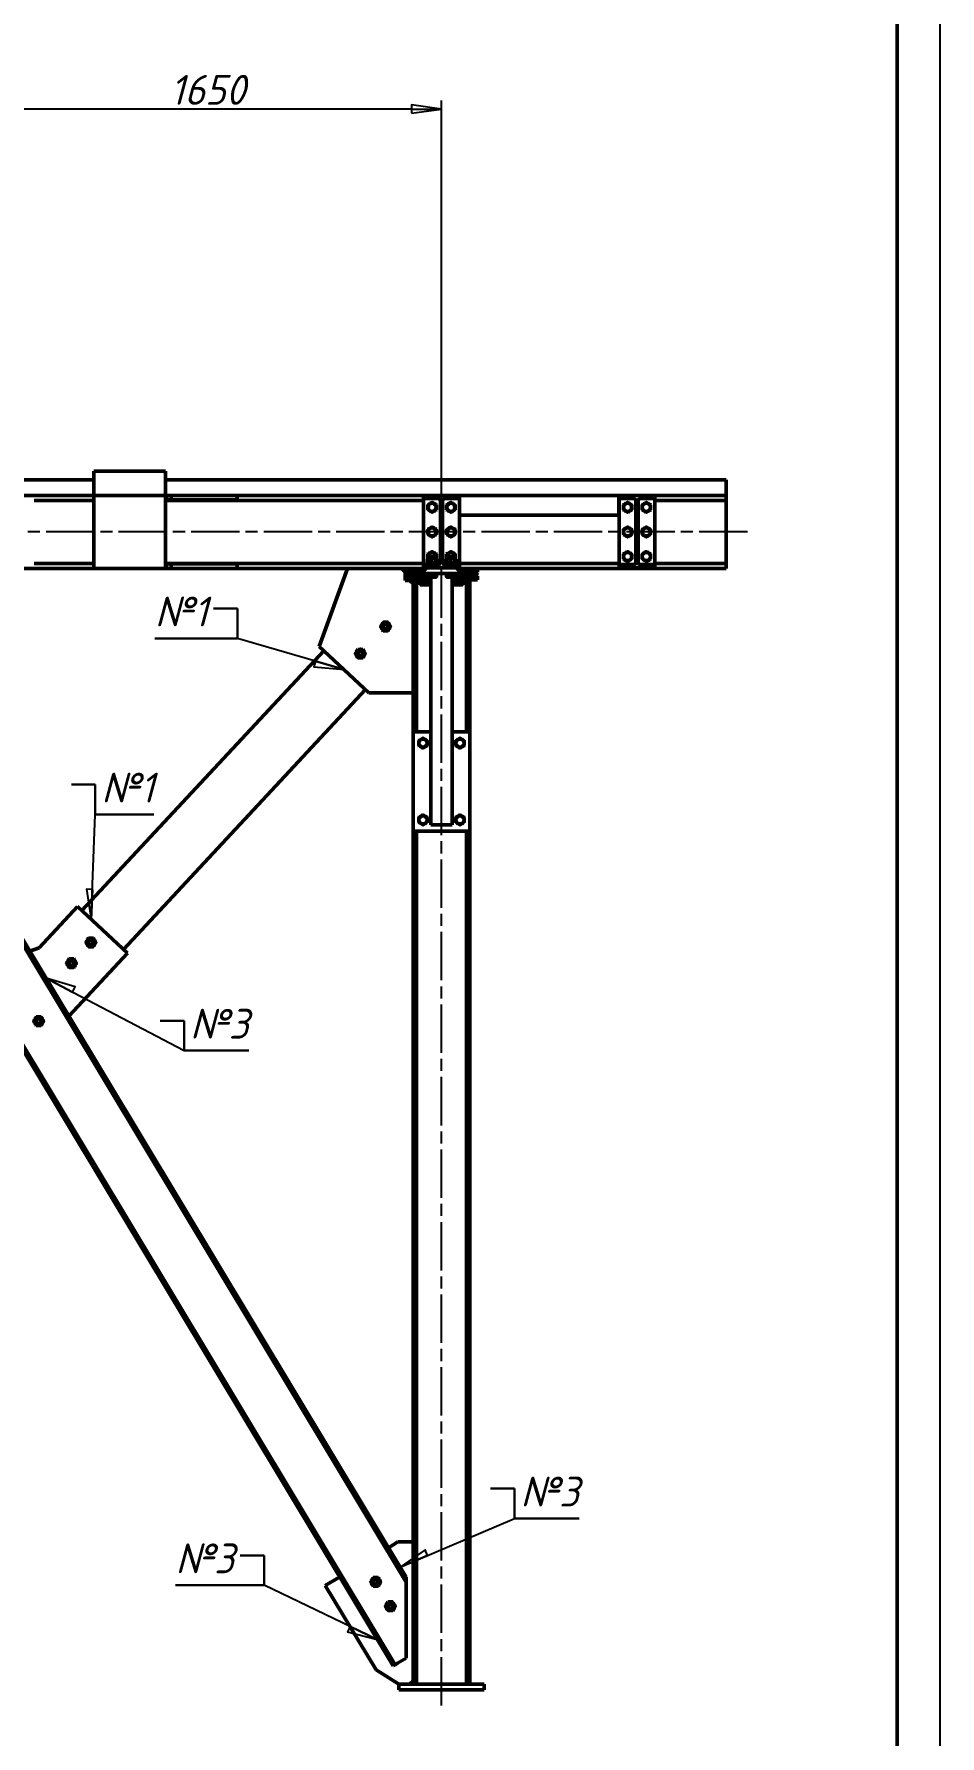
# Model space of a CAD drawing. Header units: millimetres. Extents: x 0 to 25230, y 0 to 17820.
# Drawn here: x 22046 to 25230, y 4719 to 10703 of the extents above; entities that cross this region are included whole.
import ezdxf

# ---------------------------------------------------------------- set-up
doc = ezdxf.new("R2010")
doc.units = ezdxf.units.MM
doc.header["$LTSCALE"] = 30
doc.linetypes.add('CHAIN', pattern=[0.7087, 0.4724, -0.0591, 0.1181, -0.0591])
for name, color, linetype, lineweight in [('Видимый контур (ГОСТ)', 7, 'Continuous', 50), ('Кромка (ГОСТ)', 7, 'Continuous', 50), ('Обозначение (ГОСТ)', 7, 'Continuous', 25), ('Осевая линия (ГОСТ)', 7, 'Continuous', 25), ('Размер (ГОСТ)', 7, 'Continuous', 25), ('Штриховка (ГОСТ)', 7, 'Continuous', 18), ('Эскизная геометрия (ГОСТ)', 7, 'Continuous', 50)]:
    doc.layers.add(name, color=color, linetype=linetype, lineweight=lineweight)
doc.styles.add('Обычный текст (ГОСТ)', font='GOST Common Italic.ttf')
doc.styles.add('Стиль текста144', font='GOST Common Italic.ttf')
doc.dimstyles.new('Диаметр (ГОСТ)$7', dxfattribs={"dimscale": 30, "dimtxt": 3.5, "dimasz": 3.5, "dimexe": 1, "dimexo": 0, "dimgap": 0.5, "dimtad": 1, "dimrnd": 1e-08, "dimtxsty": 'Обычный текст (ГОСТ)', "dimblk": 'Filled-1', "dimcen": 0.09, "dimdle": 15, "dimclrd": 256, "dimclre": 256, "dimclrt": 256, "dimazin": 2, "dimtfac": 0.714286, "dimtdec": 3, "dimtmove": 0, "dimatfit": 3, "dimfxl": 1, "dimtolj": 1, "dimlwd": -1, "dimlwe": 25, "dimarcsym": 0})
doc.dimstyles.new('Обычный (ГОСТ)', dxfattribs={"dimscale": 30, "dimtxt": 3.5, "dimasz": 3.5, "dimexe": 1, "dimexo": 0, "dimgap": 0.5, "dimtad": 1, "dimrnd": 1e-08, "dimtxsty": 'Обычный текст (ГОСТ)', "dimblk": 'Filled-1', "dimcen": 0.09, "dimdle": 15, "dimclrd": 256, "dimclre": 256, "dimclrt": 256, "dimazin": 2, "dimtfac": 0.714286, "dimtdec": 3, "dimtmove": 0, "dimatfit": 3, "dimfxl": 1, "dimtolj": 1, "dimlwd": 25, "dimlwe": 25, "dimarcsym": 0})

# ---------------------------------------------------------------- blocks, each defined once
blk = doc.blocks.new('Рамки ГОСТ_ граница 594x841_2')
at = {"layer": 'Кромка (ГОСТ)', "lineweight": 25}
blk.add_line((841, 594), (841, 0), dxfattribs=at)
at = {"layer": 'Кромка (ГОСТ)'}
blk.add_line((836, 5), (836, 589), dxfattribs=at)
blk = doc.blocks.new('Filled-1')
at = {"color": 0}
for p, q in [((0, 0), (-1, 0.143)), ((-1, 0.143), (-1, -0.143)), ((-1, 0), (0, 0)), ((-1, -0.143), (0, 0))]:
    blk.add_line(p, q, dxfattribs=at)
at = {"color": 0, "flags": 128}
blk.add_lwpolyline([(-1, -0.143), (0, 0), (-1, 0.143), (-1, -0.143)], dxfattribs=at)
at = {"color": 0}
blk.add_solid([(-1, -0.143), (0, 0), (-1, 0.143), (-1, -0.143)], dxfattribs=at)
blk = doc.blocks.new('*D143')
at = {"layer": 'Defpoints', "color": 0, "linetype": 'Continuous', "transparency": 16777216}
for p in [(21828.3, 10439.3), (21828.3, 9032.3), (23478.3, 8858.8)]:
    blk.add_point(p, dxfattribs=at)
at = {"layer": 'Размер (ГОСТ)', "linetype": 'Continuous', "lineweight": 25, "transparency": 16777216}
for p, q in [((21828.3, 9032.3), (21828.3, 10469.3)), ((23373.3, 10439.3), (21933.3, 10439.3)), ((23478.3, 8858.8), (23478.3, 10469.3))]:
    blk.add_line(p, q, dxfattribs=at)
at = {"layer": 'Размер (ГОСТ)', "linetype": 'Continuous', "lineweight": 25, "transparency": 16777216, "xscale": 105, "yscale": 105, "zscale": 105, "rotation": 180}
blk.add_blockref('Filled-1', (21828.3, 10439.3), dxfattribs=at)
at = {"layer": 'Размер (ГОСТ)', "linetype": 'Continuous', "lineweight": 25, "transparency": 16777216, "xscale": 105, "yscale": 105, "zscale": 105}
blk.add_blockref('Filled-1', (23478.3, 10439.3), dxfattribs=at)
at = {"layer": 'Размер (ГОСТ)', "linetype": 'Continuous', "lineweight": 25, "transparency": 16777216, "insert": (22524.3, 10559.3), "char_height": 105, "attachment_point": 1, "style": 'Обычный текст (ГОСТ)'}
blk.add_mtext('\\A1;1650', dxfattribs=at)
blk = doc.blocks.new('Обозначение сварки_106')
at = {"layer": 'Эскизная геометрия (ГОСТ)', "lineweight": 30}
for p, q in [((-0.8, 1), (0, 1)), ((0, 0), (0, 1)), ((0, 0), (2.168, 0))]:
    blk.add_line(p, q, dxfattribs=at)
at = {"layer": 'Обозначение (ГОСТ)', "style": 'Стиль текста144'}
blk.add_text('№3', height=1, dxfattribs=at).set_placement((0.2, 0.4))
blk = doc.blocks.new('Filled Half 2-1')
at = {"color": 0}
for p, q in [((-1, 0), (0, 0)), ((-1, 0), (-1, -0.2)), ((-1, -0.2), (0, 0)), ((0, 0), (-1, 0))]:
    blk.add_line(p, q, dxfattribs=at)
at = {"color": 0, "flags": 128}
blk.add_lwpolyline([(-1, 0), (-1, -0.2), (0, 0), (-1, 0)], dxfattribs=at)
at = {"color": 0}
blk.add_solid([(-1, 0), (-1, -0.2), (0, 0), (-1, 0)], dxfattribs=at)
blk = doc.blocks.new('Обозначение сварки_28')
at = {"layer": 'Эскизная геометрия (ГОСТ)', "lineweight": 30}
for p, q in [((-0.8, 1), (0, 1)), ((0, 0), (0, 1)), ((0, 0), (-2.968, 0))]:
    blk.add_line(p, q, dxfattribs=at)
at = {"layer": 'Обозначение (ГОСТ)', "style": 'Стиль текста144'}
blk.add_text('№3', height=1, dxfattribs=at).set_placement((-2.968, 0.4))
blk = doc.blocks.new('Обозначение сварки_2')
at = {"layer": 'Эскизная геометрия (ГОСТ)', "lineweight": 30}
for p, q in [((-0.8, 1), (0, 1)), ((0, 0), (0, 1)), ((0, 0), (1.96, 0))]:
    blk.add_line(p, q, dxfattribs=at)
at = {"layer": 'Обозначение (ГОСТ)', "style": 'Стиль текста144'}
blk.add_text('№1', height=1, dxfattribs=at).set_placement((0.2, 0.4))
blk = doc.blocks.new('Обозначение сварки_3')
at = {"layer": 'Эскизная геометрия (ГОСТ)', "lineweight": 30}
for p, q in [((-0.8, 1), (0, 1)), ((0, 0), (0, 1)), ((0, 0), (-2.76, 0))]:
    blk.add_line(p, q, dxfattribs=at)
at = {"layer": 'Обозначение (ГОСТ)', "style": 'Стиль текста144'}
blk.add_text('№1', height=1, dxfattribs=at).set_placement((-2.76, 0.4))

msp = doc.modelspace()

# ---------------------------------------------------------------- hatches: boundary and pattern name
at = {"layer": 'Штриховка (ГОСТ)'}
h = msp.add_hatch(dxfattribs=at)
h.set_pattern_fill('ANSI31', color=256, scale=762, angle=14.9999778, style=0)
h.set_pattern_definition([(59.99998, (0, 0), (-82.4889, 47.62503), [])])
edge = h.paths.add_edge_path()
edge.add_line((23415.286, 9080.838), (23415.286, 9069.338))
edge.add_line((23415.286, 9069.338), (23466.536, 9069.338))
edge.add_ellipse((23466.536, 9061.338), major_axis=(8, 0), ratio=1, start_angle=0, end_angle=90, ccw=False)
edge.add_line((23474.536, 9061.338), (23474.536, 8845.338))
edge.add_ellipse((23466.536, 8845.338), major_axis=(0, -8), ratio=1, start_angle=0, end_angle=90, ccw=False)
edge.add_line((23466.536, 8837.338), (23415.286, 8837.338))
edge.add_line((23415.286, 8837.338), (23415.286, 8825.838))
edge.add_line((23415.286, 8825.838), (23541.286, 8825.838))
edge.add_line((23541.286, 8825.838), (23541.286, 8837.338))
edge.add_line((23541.286, 8837.338), (23490.036, 8837.338))
edge.add_ellipse((23490.036, 8845.338), major_axis=(-8, 0), ratio=1, start_angle=0, end_angle=90, ccw=False)
edge.add_line((23482.036, 8845.338), (23482.036, 9061.338))
edge.add_ellipse((23490.036, 9061.338), major_axis=(0, 8), ratio=1, start_angle=0, end_angle=90, ccw=False)
edge.add_line((23490.036, 9069.338), (23541.286, 9069.338))
edge.add_line((23541.286, 9069.338), (23541.286, 9080.838))
edge.add_line((23541.286, 9080.838), (23415.286, 9080.838))
h = msp.add_hatch(dxfattribs=at)
h.set_pattern_fill('ANSI31', color=256, scale=762, angle=75.0001754, style=0)
h.set_pattern_definition([(120.00018, (0, 0), (-82.48877, -47.62525), [])])
edge = h.paths.add_edge_path()
edge.add_line((24102.286, 9080.838), (24102.286, 9069.338))
edge.add_line((24102.286, 9069.338), (24153.536, 9069.338))
edge.add_ellipse((24153.536, 9061.338), major_axis=(8, 0), ratio=1, start_angle=0, end_angle=90, ccw=False)
edge.add_line((24161.536, 9061.338), (24161.536, 8845.338))
edge.add_ellipse((24153.536, 8845.338), major_axis=(0, -8), ratio=1, start_angle=0, end_angle=90, ccw=False)
edge.add_line((24153.536, 8837.338), (24102.286, 8837.338))
edge.add_line((24102.286, 8837.338), (24102.286, 8825.838))
edge.add_line((24102.286, 8825.838), (24228.286, 8825.838))
edge.add_line((24228.286, 8825.838), (24228.286, 8837.338))
edge.add_line((24228.286, 8837.338), (24177.036, 8837.338))
edge.add_ellipse((24177.036, 8845.338), major_axis=(-8, 0), ratio=1, start_angle=0, end_angle=90, ccw=False)
edge.add_line((24169.036, 8845.338), (24169.036, 9061.338))
edge.add_ellipse((24177.036, 9061.338), major_axis=(0, 8), ratio=1, start_angle=0, end_angle=90, ccw=False)
edge.add_line((24177.036, 9069.338), (24228.286, 9069.338))
edge.add_line((24228.286, 9069.338), (24228.286, 9080.838))
edge.add_line((24228.286, 9080.838), (24102.286, 9080.838))

# ---------------------------------------------------------------- linework, layer by layer
at = {"layer": 'Видимый контур (ГОСТ)'}
for p, q in [((22508.286, 9165.838), (22256.286, 9165.838)), ((22256.286, 9165.838), (22256.286, 9080.838)), ((22508.286, 9165.838), (22508.286, 9080.838)), ((22256.286, 9135.838), (14918.286, 9135.838)), ((24478.286, 9135.838), (22508.286, 9135.838)), ((24478.286, 9080.838), (24478.286, 9135.838)), ((22256.286, 9080.838), (14004.286, 9080.838)), ((22256.286, 9063.338), (22046.286, 9063.338)), ((22256.286, 9080.838), (22508.286, 9080.838)), ((22256.286, 8823.838), (22256.286, 9080.838)), ((22515.286, 9080.838), (22508.286, 9080.838)), ((22508.286, 9080.838), (22508.286, 8823.838)), ((22508.286, 9073.838), (22515.286, 9080.838)), ((22508.286, 9073.838), (22508.286, 9071.838)), ((22515.286, 9064.838), (22508.286, 9071.838)), ((23415.286, 9063.338), (22508.286, 9063.338)), ((22528.286, 9080.838), (22515.286, 9080.838)), ((22528.286, 9064.838), (22515.286, 9064.838)), ((22528.286, 9080.838), (22528.286, 9064.838)), ((22760.286, 9080.838), (22528.286, 9080.838)), ((22760.286, 9064.838), (22528.286, 9064.838)), ((23415.286, 9080.838), (22760.286, 9080.838)), ((22760.286, 9080.838), (22760.286, 9064.838)), ((23415.286, 9080.838), (23415.286, 9069.338)), ((23541.286, 9080.838), (23415.286, 9080.838)), ((23415.286, 9069.338), (23466.536, 9069.338)), ((23415.286, 9069.338), (23415.286, 8837.338)), ((23474.536, 9061.338), (23474.536, 8845.338)), ((23482.036, 8845.338), (23482.036, 9061.338)), ((23490.036, 9069.338), (23541.286, 9069.338)), ((23541.786, 9080.838), (23541.286, 9080.838)), ((23541.286, 9069.338), (23541.286, 9080.838)), ((23541.286, 8837.338), (23541.286, 9069.338)), ((23541.786, 9063.338), (23541.286, 9063.338)), ((23541.786, 9080.838), (24101.786, 9080.838)), ((23541.786, 9010.838), (23541.786, 9080.838)), ((24102.286, 9080.838), (24101.786, 9080.838)), ((24101.786, 9010.838), (24101.786, 9080.838)), ((24102.286, 9063.338), (24101.786, 9063.338)), ((24102.286, 9080.838), (24102.286, 9069.338)), ((24228.286, 9080.838), (24102.286, 9080.838)), ((24102.286, 9069.338), (24102.286, 8837.338)), ((24102.286, 9069.338), (24153.536, 9069.338)), ((24161.536, 9061.338), (24161.536, 8845.338)), ((24169.036, 8845.338), (24169.036, 9061.338)), ((24177.036, 9069.338), (24228.286, 9069.338)), ((24478.286, 9080.838), (24228.286, 9080.838)), ((24228.286, 9069.338), (24228.286, 9080.838)), ((24228.286, 8837.338), (24228.286, 9069.338)), ((24478.286, 9063.338), (24228.286, 9063.338)), ((24478.286, 9063.338), (24478.286, 9080.838)), ((24478.286, 9047.338), (24478.286, 9063.338)), ((24478.286, 8857.338), (24478.286, 9047.338)), ((23541.786, 9010.838), (24101.786, 9010.838)), ((23431.786, 8858.338), (23430.049, 8857.336)), ((23458.786, 8858.338), (23431.786, 8858.338)), ((23436.953, 8865.838), (23435.286, 8864.172)), ((23455.286, 8864.172), (23435.286, 8864.172)), ((23435.286, 8858.338), (23435.286, 8864.172)), ((23436.953, 8865.838), (23453.619, 8865.838)), ((23453.619, 8865.838), (23455.286, 8864.172)), ((23455.286, 8858.338), (23455.286, 8864.172)), ((23458.786, 8858.338), (23460.523, 8857.336)), ((23496.049, 8857.336), (23493.965, 8856.132)), ((23497.786, 8858.338), (23496.049, 8857.336)), ((23524.786, 8858.338), (23497.786, 8858.338)), ((23502.953, 8865.838), (23501.286, 8864.172)), ((23521.286, 8864.172), (23501.286, 8864.172)), ((23501.286, 8858.338), (23501.286, 8864.172)), ((23502.953, 8865.838), (23519.619, 8865.838)), ((23519.619, 8865.838), (23521.286, 8864.172)), ((23521.286, 8858.338), (23521.286, 8864.172)), ((23524.786, 8858.338), (23526.523, 8857.336)), ((23526.523, 8857.336), (23528.606, 8856.132)), ((24478.286, 8841.338), (24478.286, 8857.338)), ((22256.286, 8823.838), (14004.286, 8823.838)), ((22256.286, 8841.338), (22046.286, 8841.338)), ((22508.286, 8823.838), (22256.286, 8823.838)), ((23415.286, 8841.338), (22508.286, 8841.338)), ((22508.286, 8832.838), (22515.286, 8839.838)), ((22508.286, 8832.838), (22508.286, 8830.838)), ((22515.286, 8823.838), (22508.286, 8830.838)), ((22515.286, 8823.838), (22508.286, 8823.838)), ((22528.286, 8839.838), (22515.286, 8839.838)), ((22528.286, 8823.838), (22515.286, 8823.838)), ((22528.286, 8839.838), (22528.286, 8823.838)), ((22760.286, 8839.838), (22528.286, 8839.838)), ((22760.286, 8823.838), (22528.286, 8823.838)), ((22760.286, 8839.838), (22760.286, 8823.838)), ((23415.286, 8823.838), (22760.286, 8823.838)), ((23148.286, 8823.838), (23048.541, 8549.791)), ((23338.286, 8823.838), (23350.286, 8811.838)), ((23350.286, 8781.838), (23350.286, 8811.838)), ((23352.286, 8823.838), (23352.286, 8813.838)), ((23352.286, 8813.838), (23352.286, 8810.838)), ((23352.286, 8813.838), (23415.286, 8813.838)), ((23415.286, 8810.838), (23352.286, 8810.838)), ((23359.286, 8803.838), (23352.286, 8810.838)), ((23359.286, 8803.838), (23352.286, 8796.838)), ((23352.286, 8796.838), (23430.286, 8796.838)), ((23352.286, 8783.838), (23352.286, 8796.838)), ((23359.286, 8803.838), (23430.286, 8803.838)), ((23430.286, 8803.838), (23359.286, 8803.838)), ((23466.536, 8837.338), (23415.286, 8837.338)), ((23415.286, 8837.338), (23415.286, 8825.838)), ((23415.286, 8815.838), (23425.286, 8825.838)), ((23415.286, 8825.838), (23541.286, 8825.838)), ((23415.286, 8825.838), (23415.286, 8823.838)), ((23415.286, 8823.838), (23423.286, 8823.838)), ((23415.286, 8815.838), (23415.286, 8805.838)), ((23541.286, 8805.838), (23415.286, 8805.838)), ((23428.999, 8856.132), (23428.999, 8844.544)), ((23430.036, 8842.338), (23460.536, 8842.338)), ((23430.036, 8837.338), (23430.036, 8842.338)), ((23431.786, 8842.338), (23430.049, 8843.341)), ((23430.286, 8795.111), (23430.286, 8805.838)), ((23442.246, 8856.132), (23442.246, 8844.544)), ((23445.286, 8795.111), (23445.286, 8805.838)), ((23458.533, 8856.132), (23458.533, 8844.544)), ((23458.786, 8842.338), (23460.523, 8843.341)), ((23460.286, 8795.111), (23460.286, 8805.838)), ((23460.536, 8837.338), (23460.536, 8842.338)), ((23461.573, 8856.132), (23461.573, 8844.544)), ((23541.286, 8837.338), (23490.036, 8837.338)), ((23493.965, 8856.132), (23493.965, 8844.544)), ((23496.049, 8843.341), (23493.965, 8844.544)), ((23494.999, 8856.132), (23494.999, 8844.544)), ((23496.036, 8842.338), (23526.536, 8842.338)), ((23496.036, 8837.338), (23496.036, 8842.338)), ((23497.786, 8842.338), (23496.049, 8843.341)), ((23496.286, 8795.111), (23496.286, 8805.838)), ((23508.246, 8856.132), (23508.246, 8844.544)), ((23511.286, 8795.111), (23511.286, 8805.838)), ((23524.533, 8856.132), (23524.533, 8844.544)), ((23524.786, 8842.338), (23526.523, 8843.341)), ((23526.286, 8795.111), (23526.286, 8805.838)), ((23526.286, 8803.838), (23597.286, 8803.838)), ((23597.286, 8803.838), (23526.286, 8803.838)), ((23526.286, 8796.838), (23604.286, 8796.838)), ((23526.523, 8843.341), (23528.606, 8844.544)), ((23526.536, 8837.338), (23526.536, 8842.338)), ((23527.573, 8856.132), (23527.573, 8844.544)), ((23528.606, 8856.132), (23528.606, 8844.544)), ((23531.286, 8825.838), (23541.286, 8815.838)), ((23533.286, 8823.838), (23541.286, 8823.838)), ((24102.286, 8841.338), (23541.286, 8841.338)), ((23541.286, 8825.838), (23541.286, 8837.338)), ((23541.286, 8823.838), (23541.286, 8825.838)), ((24102.286, 8823.838), (23541.286, 8823.838)), ((23541.286, 8815.838), (23541.286, 8805.838)), ((23541.286, 8813.838), (23604.286, 8813.838)), ((23604.286, 8810.838), (23541.286, 8810.838)), ((23597.286, 8803.838), (23604.286, 8810.838)), ((23597.286, 8803.838), (23604.286, 8796.838)), ((23604.286, 8813.838), (23604.286, 8823.838)), ((23604.286, 8813.838), (23604.286, 8810.838)), ((23604.286, 8783.838), (23604.286, 8796.838)), ((24153.536, 8837.338), (24102.286, 8837.338)), ((24102.286, 8837.338), (24102.286, 8825.838)), ((24102.286, 8825.838), (24102.286, 8823.838)), ((24102.286, 8825.838), (24228.286, 8825.838)), ((24102.286, 8823.838), (24228.286, 8823.838)), ((24228.286, 8837.338), (24177.036, 8837.338)), ((24478.286, 8841.338), (24228.286, 8841.338)), ((24228.286, 8825.838), (24228.286, 8837.338)), ((24228.286, 8823.838), (24228.286, 8825.838)), ((24478.286, 8823.838), (24228.286, 8823.838)), ((24478.286, 8823.838), (24478.286, 8841.338)), ((23353.597, 5260.077), (21228.73, 8796.45)), ((23353.597, 5277.551), (21239.23, 8796.45)), ((23366.286, 8781.838), (23350.286, 8781.838)), ((23352.286, 8783.838), (23440.286, 8783.838)), ((23366.286, 8781.838), (23378.286, 8769.838)), ((23378.286, 8249.838), (23378.286, 8783.838)), ((23390.286, 8249.838), (23390.286, 8783.838)), ((23403.036, 8783.838), (23403.036, 8778.838)), ((23403.286, 8778.838), (23403.036, 8778.838)), ((23403.286, 8778.838), (23408.404, 8778.838)), ((23403.286, 8768.111), (23403.286, 8778.838)), ((23403.286, 8768.111), (23403.286, 8766.771)), ((23404.036, 8766.338), (23403.286, 8766.771)), ((23432.536, 8766.338), (23404.036, 8766.338)), ((23413.168, 8778.838), (23408.404, 8778.838)), ((23413.168, 8778.838), (23418.286, 8778.838)), ((23418.286, 8768.111), (23418.286, 8778.838)), ((23418.286, 8778.838), (23423.404, 8778.838)), ((23428.168, 8778.838), (23423.404, 8778.838)), ((23428.168, 8778.838), (23433.286, 8778.838)), ((23430.286, 8795.111), (23430.286, 8793.771)), ((23431.036, 8793.338), (23430.286, 8793.771)), ((23459.536, 8793.338), (23431.036, 8793.338)), ((23432.536, 8766.338), (23433.286, 8766.771)), ((23433.536, 8778.838), (23433.286, 8778.838)), ((23433.286, 8768.111), (23433.286, 8778.838)), ((23433.286, 8766.771), (23433.286, 8768.111)), ((23433.536, 8783.838), (23433.536, 8778.838)), ((23440.286, 7921.955), (23440.286, 8793.338)), ((23459.536, 8793.338), (23460.286, 8793.771)), ((23460.286, 8793.771), (23460.286, 8795.111)), ((23496.286, 8795.111), (23496.286, 8793.771)), ((23497.036, 8793.338), (23496.286, 8793.771)), ((23525.536, 8793.338), (23497.036, 8793.338)), ((23516.286, 7921.955), (23516.286, 8793.338)), ((23516.286, 8783.838), (23604.286, 8783.838)), ((23523.036, 8783.838), (23523.036, 8778.838)), ((23523.286, 8778.838), (23523.036, 8778.838)), ((23523.286, 8778.838), (23528.404, 8778.838)), ((23523.286, 8768.111), (23523.286, 8778.838)), ((23523.286, 8768.111), (23523.286, 8766.771)), ((23524.036, 8766.338), (23523.286, 8766.771)), ((23552.536, 8766.338), (23524.036, 8766.338)), ((23525.536, 8793.338), (23526.286, 8793.771)), ((23526.286, 8793.771), (23526.286, 8795.111)), ((23533.168, 8778.838), (23528.404, 8778.838)), ((23533.168, 8778.838), (23538.286, 8778.838)), ((23538.286, 8768.111), (23538.286, 8778.838)), ((23538.286, 8778.838), (23543.404, 8778.838)), ((23548.168, 8778.838), (23543.404, 8778.838)), ((23548.168, 8778.838), (23553.286, 8778.838)), ((23552.536, 8766.338), (23553.286, 8766.771)), ((23553.536, 8778.838), (23553.286, 8778.838)), ((23553.286, 8768.111), (23553.286, 8778.838)), ((23553.286, 8766.771), (23553.286, 8768.111)), ((23553.536, 8783.838), (23553.536, 8778.838)), ((23566.286, 8249.838), (23566.286, 8783.838)), ((23578.286, 8249.838), (23578.286, 8783.838)), ((23315.882, 4969.474), (21122.566, 8619.764)), ((23308.168, 4964.838), (21122.566, 8602.289)), ((22213.797, 7621.093), (23065.273, 8534.188)), ((23048.541, 8549.791), (23223.286, 8386.838)), ((23193.787, 8539.496), (23193.787, 8539.724)), ((23193.968, 8539.496), (23193.968, 8539.713)), ((22360.068, 7484.693), (23211.543, 8397.788)), ((23223.286, 8386.838), (23378.286, 8386.838)), ((23440.286, 8249.838), (23378.286, 8249.838)), ((23378.286, 8249.838), (23378.286, 7899.838)), ((23578.286, 8249.838), (23516.286, 8249.838)), ((23578.286, 7899.838), (23578.286, 8249.838)), ((23378.286, 4900.838), (23378.286, 7899.838)), ((23378.286, 7899.838), (23578.286, 7899.838)), ((23390.286, 4900.838), (23390.286, 7899.838)), ((23516.286, 7921.955), (23440.286, 7921.955)), ((23566.286, 4900.838), (23566.286, 7899.838)), ((23578.286, 4900.838), (23578.286, 7899.838)), ((22199.17, 7634.733), (22064.693, 7490.523)), ((22374.695, 7471.053), (22199.17, 7634.733)), ((22064.693, 7490.523), (22031.228, 7478.343)), ((22168.481, 7249.916), (22374.695, 7471.053)), ((23325.108, 5400.838), (23291.612, 5380.712)), ((23378.286, 5400.838), (23325.108, 5400.838)), ((23120.179, 5277.704), (23069.969, 5247.535)), ((23247.918, 5275.635), (23247.918, 5275.863)), ((23248.098, 5275.635), (23248.098, 5275.852)), ((23353.597, 5270.755), (23353.597, 5277.551)), ((23353.597, 5270.755), (23353.597, 5260.077)), ((23069.969, 5247.535), (23248.243, 4950.838)), ((23353.597, 5241.631), (23353.597, 5260.077)), ((23353.597, 4992.135), (23353.597, 5241.631)), ((23299.422, 5189.918), (23299.422, 5190.146)), ((23299.602, 5189.918), (23299.602, 5190.135)), ((23311.168, 4966.641), (23315.882, 4969.474)), ((23324.025, 4974.366), (23315.882, 4969.474)), ((23353.597, 4992.135), (23324.025, 4974.366)), ((23248.243, 4950.838), (23328.286, 4900.838)), ((23311.168, 4966.641), (23308.168, 4964.838)), ((23378.286, 4912.838), (23366.286, 4900.838)), ((23328.286, 4900.838), (23628.286, 4900.838)), ((23328.286, 4880.838), (23328.286, 4900.838)), ((23328.286, 4880.838), (23628.286, 4880.838)), ((23628.286, 4880.838), (23628.286, 4900.838))]:
    msp.add_line(p, q, dxfattribs=at)
for centre, radius in [((23445.286, 9038.838), 14.25), ((23511.286, 9038.838), 14.25), ((24132.286, 9038.838), 14.25), ((24198.286, 9038.838), 14.25), ((23445.286, 8952.338), 14.25), ((23511.286, 8952.338), 14.25), ((24132.286, 8952.338), 14.25), ((24198.286, 8952.338), 14.25), ((24132.286, 8865.838), 14.25), ((24198.286, 8865.838), 14.25), ((23281.627, 8619.572), 13.5), ((23281.627, 8619.572), 10), ((23281.627, 8619.572), 10), ((23281.627, 8619.572), 8.333), ((23192.968, 8524.496), 13.5), ((23192.968, 8524.496), 10), ((23192.968, 8524.496), 10), ((23192.968, 8524.496), 8.333), ((23413.286, 8209.838), 14.25), ((23543.286, 8209.838), 14.25), ((23413.286, 7939.838), 14.25), ((23543.286, 7939.838), 14.25), ((22246.013, 7509.012), 13.5), ((22246.013, 7509.012), 10), ((22246.013, 7509.012), 10), ((22246.013, 7509.012), 8.333), ((22177.813, 7435.876), 13.5), ((22177.813, 7435.876), 10), ((22177.813, 7435.876), 10), ((22177.813, 7435.876), 8.333), ((22062.511, 7232.119), 13.5), ((22062.511, 7232.119), 10), ((22062.511, 7232.119), 10), ((22062.511, 7232.119), 8.333), ((23247.098, 5260.635), 13.5), ((23247.098, 5260.635), 10), ((23247.098, 5260.635), 10), ((23247.098, 5260.635), 8.333), ((23298.602, 5174.918), 13.5), ((23298.602, 5174.918), 10), ((23298.602, 5174.918), 10), ((23298.602, 5174.918), 8.333)]:
    msp.add_circle(centre, radius, dxfattribs=at)
for centre, radius, start, end in [((23466.536, 9061.338), 8, 0, 90), ((23490.036, 9061.338), 8, 90, 180), ((24153.536, 9061.338), 8, 0, 90), ((24177.036, 9061.338), 8, 90, 180), ((23445.286, 8865.838), 14.25, 328.2431361, 211.7568639), ((23511.286, 8865.838), 14.25, 328.2431361, 211.7568639), ((23466.536, 8845.338), 8, 270, 0), ((23490.036, 8845.338), 8, 180, 270), ((24153.536, 8845.338), 8, 270, 0), ((24177.036, 8845.338), 8, 180, 270), ((23192.968, 8524.496), 15.25, 139.6111422, 160.3888578), ((23192.968, 8524.496), 15.25, 199.6111422, 220.3888578), ((23192.968, 8524.496), 15.25, 86.9182512, 100.3888578), ((23192.968, 8524.496), 15.25, 259.6111422, 280.3888578), ((23192.968, 8524.496), 15.25, 79.6111422, 86.2402019), ((23192.968, 8524.496), 15.25, 19.6111422, 40.3888578), ((23192.968, 8524.496), 15.25, 319.6111422, 340.3888578), ((23247.098, 5260.635), 15.25, 139.6111422, 160.3888578), ((23247.098, 5260.635), 15.25, 86.9182512, 100.3888578), ((23247.098, 5260.635), 15.25, 79.6111422, 86.2402019), ((23247.098, 5260.635), 15.25, 19.6111422, 40.3888578), ((23247.098, 5260.635), 15.25, 199.6111422, 220.3888578), ((23247.098, 5260.635), 15.25, 259.6111422, 280.3888578), ((23247.098, 5260.635), 15.25, 319.6111422, 340.3888578), ((23298.602, 5174.918), 15.25, 139.6111422, 160.3888578), ((23298.602, 5174.918), 15.25, 199.6111422, 220.3888578), ((23298.602, 5174.918), 15.25, 86.9182512, 100.3888578), ((23298.602, 5174.918), 15.25, 259.6111422, 280.3888578), ((23298.602, 5174.918), 15.25, 79.6111422, 86.2402019), ((23298.602, 5174.918), 15.25, 19.6111422, 40.3888578), ((23298.602, 5174.918), 15.25, 319.6111422, 340.3888578)]:
    msp.add_arc(centre, radius, start, end, dxfattribs=at)
for points, weights in [([(23445.286, 9056.159), (23437.786, 9051.829), (23430.286, 9047.498)], [1.16025403784, 1.33974596216, 1.16025403784]), ([(23430.286, 9047.498), (23430.286, 9038.838), (23430.286, 9030.178)], [1.16025403784, 1.33974596216, 1.16025403784]), ([(23460.286, 9047.498), (23452.786, 9051.829), (23445.286, 9056.159)], [1.16025403784, 1.33974596216, 1.16025403784]), ([(23460.286, 9030.178), (23460.286, 9038.838), (23460.286, 9047.498)], [1.16025403784, 1.33974596216, 1.16025403784]), ([(23511.286, 9056.159), (23503.786, 9051.829), (23496.286, 9047.498)], [1.16025403784, 1.33974596216, 1.16025403784]), ([(23496.286, 9047.498), (23496.286, 9038.838), (23496.286, 9030.178)], [1.16025403784, 1.33974596216, 1.16025403784]), ([(23526.286, 9047.498), (23518.786, 9051.829), (23511.286, 9056.159)], [1.16025403784, 1.33974596216, 1.16025403784]), ([(23526.286, 9030.178), (23526.286, 9038.838), (23526.286, 9047.498)], [1.16025403784, 1.33974596216, 1.16025403784]), ([(24132.286, 9056.159), (24124.786, 9051.829), (24117.286, 9047.498)], [1.16025403784, 1.33974596216, 1.16025403784]), ([(24117.286, 9047.498), (24117.286, 9038.838), (24117.286, 9030.178)], [1.16025403784, 1.33974596216, 1.16025403784]), ([(24147.286, 9047.498), (24139.786, 9051.829), (24132.286, 9056.159)], [1.16025403784, 1.33974596216, 1.16025403784]), ([(24147.286, 9030.178), (24147.286, 9038.838), (24147.286, 9047.498)], [1.16025403784, 1.33974596216, 1.16025403784]), ([(24198.286, 9056.159), (24190.786, 9051.829), (24183.286, 9047.498)], [1.16025403784, 1.33974596216, 1.16025403784]), ([(24183.286, 9047.498), (24183.286, 9038.838), (24183.286, 9030.178)], [1.16025403784, 1.33974596216, 1.16025403784]), ([(24213.286, 9047.498), (24205.786, 9051.829), (24198.286, 9056.159)], [1.16025403784, 1.33974596216, 1.16025403784]), ([(24213.286, 9030.178), (24213.286, 9038.838), (24213.286, 9047.498)], [1.16025403784, 1.33974596216, 1.16025403784]), ([(23430.286, 9030.178), (23437.786, 9025.848), (23445.286, 9021.518)], [1.16025403784, 1.33974596216, 1.16025403784]), ([(23445.286, 9021.518), (23452.786, 9025.848), (23460.286, 9030.178)], [1.16025403784, 1.33974596216, 1.16025403784]), ([(23496.286, 9030.178), (23503.786, 9025.848), (23511.286, 9021.518)], [1.16025403784, 1.33974596216, 1.16025403784]), ([(23511.286, 9021.518), (23518.786, 9025.848), (23526.286, 9030.178)], [1.16025403784, 1.33974596216, 1.16025403784]), ([(24117.286, 9030.178), (24124.786, 9025.848), (24132.286, 9021.518)], [1.16025403784, 1.33974596216, 1.16025403784]), ([(24132.286, 9021.518), (24139.786, 9025.848), (24147.286, 9030.178)], [1.16025403784, 1.33974596216, 1.16025403784]), ([(24183.286, 9030.178), (24190.786, 9025.848), (24198.286, 9021.518)], [1.16025403784, 1.33974596216, 1.16025403784]), ([(24198.286, 9021.518), (24205.786, 9025.848), (24213.286, 9030.178)], [1.16025403784, 1.33974596216, 1.16025403784]), ([(23445.286, 8969.659), (23437.786, 8965.329), (23430.286, 8960.998)], [1.16025403784, 1.33974596216, 1.16025403784]), ([(23430.286, 8960.998), (23430.286, 8952.338), (23430.286, 8943.678)], [1.16025403784, 1.33974596216, 1.16025403784]), ([(23430.286, 8943.678), (23437.786, 8939.348), (23445.286, 8935.018)], [1.16025403784, 1.33974596216, 1.16025403784]), ([(23460.286, 8960.998), (23452.786, 8965.329), (23445.286, 8969.659)], [1.16025403784, 1.33974596216, 1.16025403784]), ([(23445.286, 8935.018), (23452.786, 8939.348), (23460.286, 8943.678)], [1.16025403784, 1.33974596216, 1.16025403784]), ([(23460.286, 8943.678), (23460.286, 8952.338), (23460.286, 8960.998)], [1.16025403784, 1.33974596216, 1.16025403784]), ([(23511.286, 8969.659), (23503.786, 8965.329), (23496.286, 8960.998)], [1.16025403784, 1.33974596216, 1.16025403784]), ([(23496.286, 8960.998), (23496.286, 8952.338), (23496.286, 8943.678)], [1.16025403784, 1.33974596216, 1.16025403784]), ([(23496.286, 8943.678), (23503.786, 8939.348), (23511.286, 8935.018)], [1.16025403784, 1.33974596216, 1.16025403784]), ([(23526.286, 8960.998), (23518.786, 8965.329), (23511.286, 8969.659)], [1.16025403784, 1.33974596216, 1.16025403784]), ([(23511.286, 8935.018), (23518.786, 8939.348), (23526.286, 8943.678)], [1.16025403784, 1.33974596216, 1.16025403784]), ([(23526.286, 8943.678), (23526.286, 8952.338), (23526.286, 8960.998)], [1.16025403784, 1.33974596216, 1.16025403784]), ([(24132.286, 8969.659), (24124.786, 8965.329), (24117.286, 8960.998)], [1.16025403784, 1.33974596216, 1.16025403784]), ([(24117.286, 8960.998), (24117.286, 8952.338), (24117.286, 8943.678)], [1.16025403784, 1.33974596216, 1.16025403784]), ([(24117.286, 8943.678), (24124.786, 8939.348), (24132.286, 8935.018)], [1.16025403784, 1.33974596216, 1.16025403784]), ([(24147.286, 8960.998), (24139.786, 8965.329), (24132.286, 8969.659)], [1.16025403784, 1.33974596216, 1.16025403784]), ([(24132.286, 8935.018), (24139.786, 8939.348), (24147.286, 8943.678)], [1.16025403784, 1.33974596216, 1.16025403784]), ([(24147.286, 8943.678), (24147.286, 8952.338), (24147.286, 8960.998)], [1.16025403784, 1.33974596216, 1.16025403784]), ([(24198.286, 8969.659), (24190.786, 8965.329), (24183.286, 8960.998)], [1.16025403784, 1.33974596216, 1.16025403784]), ([(24183.286, 8960.998), (24183.286, 8952.338), (24183.286, 8943.678)], [1.16025403784, 1.33974596216, 1.16025403784]), ([(24183.286, 8943.678), (24190.786, 8939.348), (24198.286, 8935.018)], [1.16025403784, 1.33974596216, 1.16025403784]), ([(24213.286, 8960.998), (24205.786, 8965.329), (24198.286, 8969.659)], [1.16025403784, 1.33974596216, 1.16025403784]), ([(24198.286, 8935.018), (24205.786, 8939.348), (24213.286, 8943.678)], [1.16025403784, 1.33974596216, 1.16025403784]), ([(24213.286, 8943.678), (24213.286, 8952.338), (24213.286, 8960.998)], [1.16025403784, 1.33974596216, 1.16025403784]), ([(23442.246, 8856.132), (23435.622, 8858.632), (23428.999, 8856.132)], [1, 1.15470053838, 1]), ([(23428.999, 8856.132), (23429.558, 8857.052), (23430.049, 8857.336)], [1, 1.0518180634, 1.06892245712]), ([(23445.286, 8883.159), (23437.786, 8878.829), (23430.286, 8874.498)], [1.16025403784, 1.33974596216, 1.16025403784]), ([(23430.286, 8874.498), (23430.286, 8865.949), (23430.286, 8857.472)], [1.16025403784, 1.33708818801, 1.16549087772]), ([(23458.533, 8856.132), (23450.389, 8858.632), (23442.246, 8856.132)], [1, 1.15470053838, 1]), ([(23460.286, 8874.498), (23452.786, 8878.829), (23445.286, 8883.159)], [1.16025403784, 1.33974596216, 1.16025403784]), ([(23461.573, 8856.132), (23460.053, 8858.632), (23458.533, 8856.132)], [1, 1.15470053838, 1]), ([(23460.286, 8857.472), (23460.286, 8865.949), (23460.286, 8874.498)], [1.16549087713, 1.33708818831, 1.16025403784]), ([(23495.558, 8856.913), (23494.794, 8856.611), (23493.965, 8856.132)], [1.04366777101, 1.026307637, 1]), ([(23508.246, 8856.132), (23501.622, 8858.632), (23494.999, 8856.132)], [1, 1.15470053838, 1]), ([(23494.999, 8856.132), (23495.558, 8857.052), (23496.049, 8857.336)], [1, 1.0518180634, 1.06892245712]), ([(23511.286, 8883.159), (23503.786, 8878.829), (23496.286, 8874.498)], [1.16025403784, 1.33974596216, 1.16025403784]), ([(23496.286, 8874.498), (23496.286, 8865.949), (23496.286, 8857.472)], [1.16025403784, 1.33708818801, 1.16549087772]), ([(23524.533, 8856.132), (23516.389, 8858.632), (23508.246, 8856.132)], [1, 1.15470053838, 1]), ([(23526.286, 8874.498), (23518.786, 8878.829), (23511.286, 8883.159)], [1.16025403784, 1.33974596216, 1.16025403784]), ([(23527.573, 8856.132), (23526.053, 8858.632), (23524.533, 8856.132)], [1, 1.15470053838, 1]), ([(23526.286, 8857.472), (23526.286, 8865.949), (23526.286, 8874.498)], [1.16549087742, 1.33708818816, 1.16025403784]), ([(23528.606, 8856.132), (23527.778, 8856.611), (23527.014, 8856.913)], [1, 1.02630763856, 1.04366777307]), ([(24132.286, 8883.159), (24124.786, 8878.829), (24117.286, 8874.498)], [1.16025403784, 1.33974596216, 1.16025403784]), ([(24117.286, 8874.498), (24117.286, 8865.838), (24117.286, 8857.178)], [1.16025403784, 1.33974596216, 1.16025403784]), ([(24117.286, 8857.178), (24124.786, 8852.848), (24132.286, 8848.518)], [1.16025403784, 1.33974596216, 1.16025403784]), ([(24147.286, 8874.498), (24139.786, 8878.829), (24132.286, 8883.159)], [1.16025403784, 1.33974596216, 1.16025403784]), ([(24132.286, 8848.518), (24139.786, 8852.848), (24147.286, 8857.178)], [1.16025403784, 1.33974596216, 1.16025403784]), ([(24147.286, 8857.178), (24147.286, 8865.838), (24147.286, 8874.498)], [1.16025403784, 1.33974596216, 1.16025403784]), ([(24198.286, 8883.159), (24190.786, 8878.829), (24183.286, 8874.498)], [1.16025403784, 1.33974596216, 1.16025403784]), ([(24183.286, 8874.498), (24183.286, 8865.838), (24183.286, 8857.178)], [1.16025403784, 1.33974596216, 1.16025403784]), ([(24183.286, 8857.178), (24190.786, 8852.848), (24198.286, 8848.518)], [1.16025403784, 1.33974596216, 1.16025403784]), ([(24213.286, 8874.498), (24205.786, 8878.829), (24198.286, 8883.159)], [1.16025403784, 1.33974596216, 1.16025403784]), ([(24198.286, 8848.518), (24205.786, 8852.848), (24213.286, 8857.178)], [1.16025403784, 1.33974596216, 1.16025403784]), ([(24213.286, 8857.178), (24213.286, 8865.838), (24213.286, 8874.498)], [1.16025403784, 1.33974596216, 1.16025403784]), ([(23428.999, 8844.544), (23435.622, 8842.044), (23442.246, 8844.544)], [1, 1.15470053838, 1]), ([(23430.049, 8843.341), (23429.558, 8843.625), (23428.999, 8844.544)], [1.06892245712, 1.0518180634, 1]), ([(23442.246, 8844.544), (23450.389, 8842.044), (23458.533, 8844.544)], [1, 1.15470053838, 1]), ([(23458.533, 8844.544), (23460.053, 8842.044), (23461.573, 8844.544)], [1, 1.15470053838, 1]), ([(23493.965, 8844.544), (23494.794, 8844.066), (23495.558, 8843.763)], [1, 1.026307637, 1.04366777101]), ([(23494.999, 8844.544), (23501.622, 8842.044), (23508.246, 8844.544)], [1, 1.15470053838, 1]), ([(23496.049, 8843.341), (23495.558, 8843.625), (23494.999, 8844.544)], [1.06892245712, 1.0518180634, 1]), ([(23508.246, 8844.544), (23516.389, 8842.044), (23524.533, 8844.544)], [1, 1.15470053838, 1]), ([(23524.533, 8844.544), (23526.053, 8842.044), (23527.573, 8844.544)], [1, 1.15470053838, 1]), ([(23527.014, 8843.763), (23527.778, 8844.066), (23528.606, 8844.544)], [1.04366777307, 1.02630763856, 1]), ([(23418.286, 8768.111), (23410.786, 8765.611), (23403.286, 8768.111)], [1.16025403784, 1.33974596216, 1.16025403784]), ([(23433.286, 8768.111), (23425.786, 8765.611), (23418.286, 8768.111)], [1.16025403784, 1.33974596216, 1.16025403784]), ([(23445.286, 8795.111), (23437.786, 8792.611), (23430.286, 8795.111)], [1.16025403784, 1.33974596216, 1.16025403784]), ([(23460.286, 8795.111), (23452.786, 8792.611), (23445.286, 8795.111)], [1.16025403784, 1.33974596216, 1.16025403784]), ([(23511.286, 8795.111), (23503.786, 8792.611), (23496.286, 8795.111)], [1.16025403784, 1.33974596216, 1.16025403784]), ([(23526.286, 8795.111), (23518.786, 8792.611), (23511.286, 8795.111)], [1.16025403784, 1.33974596216, 1.16025403784]), ([(23538.286, 8768.111), (23530.786, 8765.611), (23523.286, 8768.111)], [1.16025403784, 1.33974596216, 1.16025403784]), ([(23553.286, 8768.111), (23545.786, 8765.611), (23538.286, 8768.111)], [1.16025403784, 1.33974596216, 1.16025403784]), ([(23264.307, 8619.572), (23268.637, 8627.072), (23272.967, 8634.572)], [1, 1.15470053838, 1]), ([(23272.967, 8604.572), (23268.637, 8612.072), (23264.307, 8619.572)], [1, 1.15470053838, 1]), ([(23272.967, 8634.572), (23281.627, 8634.572), (23290.288, 8634.572)], [1, 1.15470053838, 1]), ([(23290.288, 8634.572), (23294.618, 8627.072), (23298.948, 8619.572)], [1, 1.15470053838, 1]), ([(23298.948, 8619.572), (23294.618, 8612.072), (23290.288, 8604.572)], [1, 1.15470053838, 1]), ([(23290.288, 8604.572), (23281.627, 8604.572), (23272.967, 8604.572)], [1, 1.15470053838, 1]), ([(23175.647, 8524.496), (23179.977, 8531.996), (23184.307, 8539.496)], [1, 1.15470053838, 1]), ([(23184.307, 8509.496), (23179.977, 8516.996), (23175.647, 8524.496)], [1, 1.15470053838, 1]), ([(23184.307, 8539.496), (23192.968, 8539.496), (23201.628, 8539.496)], [1, 1.15470053838, 1]), ([(23201.628, 8509.496), (23192.968, 8509.496), (23184.307, 8509.496)], [1, 1.15470053838, 1]), ([(23201.628, 8539.496), (23205.958, 8531.996), (23210.288, 8524.496)], [1, 1.15470053838, 1]), ([(23210.288, 8524.496), (23205.958, 8516.996), (23201.628, 8509.496)], [1, 1.15470053838, 1]), ([(23413.286, 8227.159), (23405.786, 8222.829), (23398.286, 8218.498)], [1.16025403784, 1.33974596216, 1.16025403784]), ([(23398.286, 8218.498), (23398.286, 8209.838), (23398.286, 8201.178)], [1.16025403784, 1.33974596216, 1.16025403784]), ([(23398.286, 8201.178), (23405.786, 8196.848), (23413.286, 8192.518)], [1.16025403784, 1.33974596216, 1.16025403784]), ([(23428.286, 8218.498), (23420.786, 8222.829), (23413.286, 8227.159)], [1.16025403784, 1.33974596216, 1.16025403784]), ([(23413.286, 8192.518), (23420.786, 8196.848), (23428.286, 8201.178)], [1.16025403784, 1.33974596216, 1.16025403784]), ([(23428.286, 8201.178), (23428.286, 8209.838), (23428.286, 8218.498)], [1.16025403784, 1.33974596216, 1.16025403784]), ([(23543.286, 8227.159), (23535.786, 8222.829), (23528.286, 8218.498)], [1.16025403784, 1.33974596216, 1.16025403784]), ([(23528.286, 8218.498), (23528.286, 8209.838), (23528.286, 8201.178)], [1.16025403784, 1.33974596216, 1.16025403784]), ([(23528.286, 8201.178), (23535.786, 8196.848), (23543.286, 8192.518)], [1.16025403784, 1.33974596216, 1.16025403784]), ([(23558.286, 8218.498), (23550.786, 8222.829), (23543.286, 8227.159)], [1.16025403784, 1.33974596216, 1.16025403784]), ([(23543.286, 8192.518), (23550.786, 8196.848), (23558.286, 8201.178)], [1.16025403784, 1.33974596216, 1.16025403784]), ([(23558.286, 8201.178), (23558.286, 8209.838), (23558.286, 8218.498)], [1.16025403784, 1.33974596216, 1.16025403784]), ([(23413.286, 7957.159), (23405.786, 7952.829), (23398.286, 7948.498)], [1.16025403784, 1.33974596216, 1.16025403784]), ([(23398.286, 7948.498), (23398.286, 7939.838), (23398.286, 7931.178)], [1.16025403784, 1.33974596216, 1.16025403784]), ([(23398.286, 7931.178), (23405.786, 7926.848), (23413.286, 7922.518)], [1.16025403784, 1.33974596216, 1.16025403784]), ([(23428.286, 7948.498), (23420.786, 7952.829), (23413.286, 7957.159)], [1.16025403784, 1.33974596216, 1.16025403784]), ([(23413.286, 7922.518), (23420.786, 7926.848), (23428.286, 7931.178)], [1.16025403784, 1.33974596216, 1.16025403784]), ([(23428.286, 7931.178), (23428.286, 7939.838), (23428.286, 7948.498)], [1.16025403784, 1.33974596216, 1.16025403784]), ([(23543.286, 7957.159), (23535.786, 7952.829), (23528.286, 7948.498)], [1.16025403784, 1.33974596216, 1.16025403784]), ([(23528.286, 7948.498), (23528.286, 7939.838), (23528.286, 7931.178)], [1.16025403784, 1.33974596216, 1.16025403784]), ([(23528.286, 7931.178), (23535.786, 7926.848), (23543.286, 7922.518)], [1.16025403784, 1.33974596216, 1.16025403784]), ([(23558.286, 7948.498), (23550.786, 7952.829), (23543.286, 7957.159)], [1.16025403784, 1.33974596216, 1.16025403784]), ([(23543.286, 7922.518), (23550.786, 7926.848), (23558.286, 7931.178)], [1.16025403784, 1.33974596216, 1.16025403784]), ([(23558.286, 7931.178), (23558.286, 7939.838), (23558.286, 7948.498)], [1.16025403784, 1.33974596216, 1.16025403784]), ([(22228.692, 7509.012), (22233.022, 7516.512), (22237.353, 7524.012)], [1, 1.15470053838, 1]), ([(22237.353, 7494.012), (22233.022, 7501.512), (22228.692, 7509.012)], [1, 1.15470053838, 1]), ([(22237.353, 7524.012), (22246.013, 7524.012), (22254.673, 7524.012)], [1, 1.15470053838, 1]), ([(22254.673, 7494.012), (22246.013, 7494.012), (22237.353, 7494.012)], [1, 1.15470053838, 1]), ([(22254.673, 7524.012), (22259.003, 7516.512), (22263.333, 7509.012)], [1, 1.15470053838, 1]), ([(22263.333, 7509.012), (22259.003, 7501.512), (22254.673, 7494.012)], [1, 1.15470053838, 1]), ([(22160.493, 7435.876), (22164.823, 7443.376), (22169.153, 7450.876)], [1, 1.15470053838, 1]), ([(22169.153, 7420.876), (22164.823, 7428.376), (22160.493, 7435.876)], [1, 1.15470053838, 1]), ([(22169.153, 7450.876), (22177.813, 7450.876), (22186.473, 7450.876)], [1, 1.15470053838, 1]), ([(22186.473, 7420.876), (22177.813, 7420.876), (22169.153, 7420.876)], [1, 1.15470053838, 1]), ([(22186.473, 7450.876), (22190.803, 7443.376), (22195.134, 7435.876)], [1, 1.15470053838, 1]), ([(22195.134, 7435.876), (22190.803, 7428.376), (22186.473, 7420.876)], [1, 1.15470053838, 1]), ([(22045.19, 7232.119), (22049.52, 7239.619), (22053.851, 7247.119)], [1, 1.15470053838, 1]), ([(22053.851, 7247.119), (22062.511, 7247.119), (22071.171, 7247.119)], [1, 1.15470053838, 1]), ([(22071.171, 7247.119), (22075.501, 7239.619), (22079.831, 7232.119)], [1, 1.15470053838, 1]), ([(22053.851, 7217.119), (22049.52, 7224.619), (22045.19, 7232.119)], [1, 1.15470053838, 1]), ([(22071.171, 7217.119), (22062.511, 7217.119), (22053.851, 7217.119)], [1, 1.15470053838, 1]), ([(22079.831, 7232.119), (22075.501, 7224.619), (22071.171, 7217.119)], [1, 1.15470053838, 1]), ([(23229.778, 5260.635), (23234.108, 5268.135), (23238.438, 5275.635)], [1, 1.15470053838, 1]), ([(23238.438, 5275.635), (23247.098, 5275.635), (23255.759, 5275.635)], [1, 1.15470053838, 1]), ([(23255.759, 5275.635), (23260.089, 5268.135), (23264.419, 5260.635)], [1, 1.15470053838, 1]), ([(23238.438, 5245.635), (23234.108, 5253.135), (23229.778, 5260.635)], [1, 1.15470053838, 1]), ([(23255.759, 5245.635), (23247.098, 5245.635), (23238.438, 5245.635)], [1, 1.15470053838, 1]), ([(23264.419, 5260.635), (23260.089, 5253.135), (23255.759, 5245.635)], [1, 1.15470053838, 1]), ([(23281.282, 5174.918), (23285.612, 5182.418), (23289.942, 5189.918)], [1, 1.15470053838, 1]), ([(23289.942, 5159.918), (23285.612, 5167.418), (23281.282, 5174.918)], [1, 1.15470053838, 1]), ([(23289.942, 5189.918), (23298.602, 5189.918), (23307.263, 5189.918)], [1, 1.15470053838, 1]), ([(23307.263, 5159.918), (23298.602, 5159.918), (23289.942, 5159.918)], [1, 1.15470053838, 1]), ([(23307.263, 5189.918), (23311.593, 5182.418), (23315.923, 5174.918)], [1, 1.15470053838, 1]), ([(23315.923, 5174.918), (23311.593, 5167.418), (23307.263, 5159.918)], [1, 1.15470053838, 1])]:
    msp.add_rational_spline(points, weights, degree=2, dxfattribs=at)
at = {"layer": 'Осевая линия (ГОСТ)', "linetype": 'CHAIN', "ltscale": 11.993792}
for p, q in [((24553.286, 8952.338), (13553.286, 8952.338)), ((23478.286, 4825.838), (23478.286, 8858.838))]:
    msp.add_line(p, q, dxfattribs=at)

# ---------------------------------------------------------------- block references
for name, p, xscale, yscale, zscale in [('Рамки ГОСТ_ граница 594x841_2', (0, 0), 30, 30, 30), ('Обозначение сварки_3', (22760.758, 8577.958), 104.9999982118607, 104.9999982118607, 104.9999982118607), ('Обозначение сварки_2', (22261.637, 7958.697), 104.9999982118607, 104.9999982118607, 104.9999982118607), ('Обозначение сварки_106', (22573.561, 7128.401), 104.9999982118607, 104.9999982118607, 104.9999982118607), ('Обозначение сварки_106', (23734.714, 5483.419), 104.9999982118607, 104.9999982118607, 104.9999982118607), ('Обозначение сварки_28', (22854.957, 5248.638), 104.9999982118607, 104.9999982118607, 104.9999982118607)]:
    msp.add_blockref(name, p, dxfattribs=dict(xscale=xscale, yscale=yscale, zscale=zscale))

# ---------------------------------------------------------------- dimensions: what is measured, and where the dimension line sits
at = {"layer": 'Размер (ГОСТ)', "linetype": 'Continuous', "lineweight": 25}
dim = msp.add_linear_dim(base=(21828.286, 10439.264), p1=(23478.286, 8858.838), p2=(21828.286, 9032.338), dimstyle='Обычный (ГОСТ)', override={"dimgap": 0.5, "dimdec": 2, "dimtol": 0, "dimlim": 0, "dimtp": 0, "dimtm": 0, "dimtdec": 3, "dimtofl": 0, "dimatfit": 1}, dxfattribs=at)
dim.commit()
dim.dimension.update_dxf_attribs({"geometry": '*D143', "text_midpoint": (22653.286, 10439.264), "dimtype": 160})

# ---------------------------------------------------------------- leaders
at = {"layer": 'Обозначение (ГОСТ)'}
for points in [[(23135.913, 8468.314), (22760.758, 8577.958)], [(22246.964, 7590.164), (22261.637, 7958.697)], [(22088.526, 7382.984), (22573.561, 7128.401)], [(23332.555, 5312.572), (23734.714, 5483.419)], [(23252.005, 5058.308), (22854.957, 5248.638)]]:
    msp.add_leader(points, dimstyle='Диаметр (ГОСТ)$7', override={"dimasz": 3.5, "dimtad": 0, "dimldrblk": 'Filled Half 2-1'}, dxfattribs=at)

doc.saveas('drawing.dxf')
